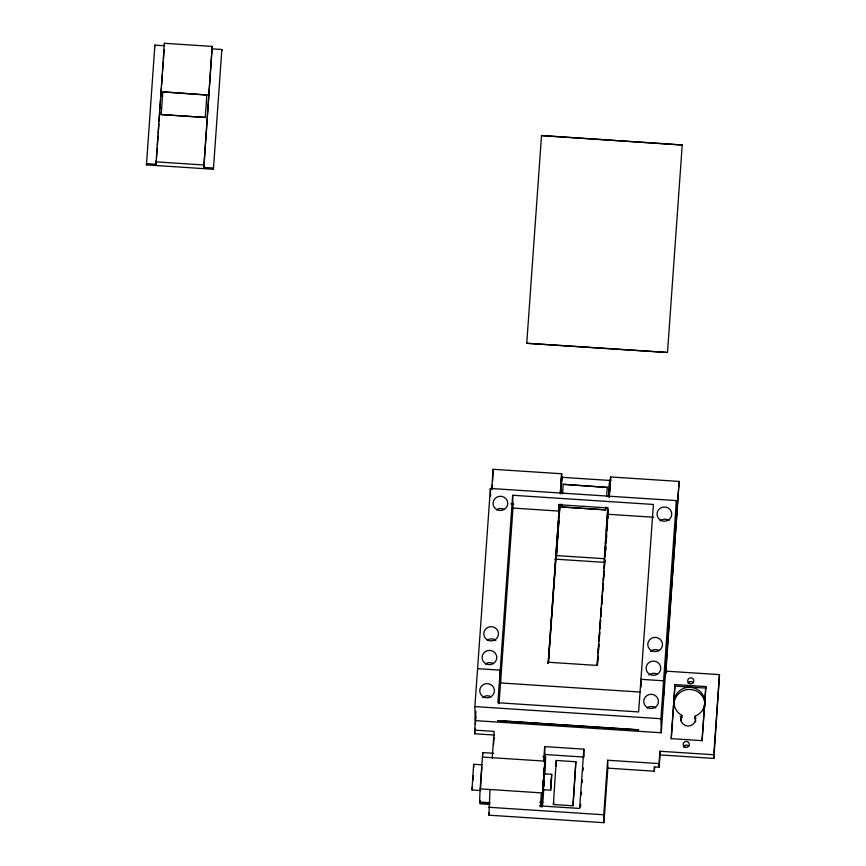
<?xml version="1.0" encoding="UTF-8"?>
<svg xmlns="http://www.w3.org/2000/svg" width="866" height="866" viewBox="0 0 866 866"><rect width="100%" height="100%" fill="white"/><g stroke="black" fill="none" stroke-linecap="round" stroke-linejoin="round"><path stroke-width="1.3" d="M544.368 774.55L544.346 773.836L543.285 789.705L550.646 790.203L551.209 784.228M480.533 788.785L481.085 778.047M473.659 767.547L473.67 764.288L471.981 789.965L480.576 790.55M556.232 766.388L556.286 760.467L575.868 761.744L573 805.791L553.374 804.514L556.253 760.467M551.263 781.468L551.317 779.822L551.133 781.857M551.404 781.262L551.696 774.312L544.335 773.814M473.237 775.535L472.912 780.342M544.065 780.775L543.718 785.798M551.101 782.312L551.068 784.217M551.014 781.706L550.646 790.203M481.16 776.813L481.897 767.363M551.112 782.085L551.696 774.312M146.462 164.886L154.873 45.119L164.432 45.736L164.378 43.3L212.213 46.418L203.835 167.419L213.404 168.047L213.426 169.26L146.462 164.886L146.43 163.674L155.999 164.291L156.281 160.253M155.999 164.291L164.378 43.3M156.475 157.558L157.147 148.129M157.341 145.434L158.013 136.005M158.207 133.31L158.879 123.881M159.063 121.186L159.734 111.757M159.929 109.062L160.6 99.633M160.795 96.938L161.466 87.498M161.65 84.814L162.418 74.032M162.613 71.337L163.284 61.908M163.479 59.213L164.15 49.784M206.855 94.751L205.264 117.43L161.206 114.561L162.797 91.872L206.855 95L162.797 91.872M203.835 167.419L212.213 46.418M213.426 169.26L221.837 49.492L212.267 48.864M609.155 497.138L610.595 476.95L679.128 481.431L661.245 732.766L475.218 720.62L474.882 706.591L490.405 488.456L676.422 500.591L676.768 514.62M494.215 735.05L474.633 733.773L475.889 711.322M491.671 489.463L493.111 469.285L561.644 473.756L561.19 481.702M474.633 733.773L475.023 728.403M475.304 724.377L475.878 716.323M492.05 489.084L492.332 485.057M492.624 481.02L493.111 469.285M480.165 800.433A25.146 0.574 -86.3 0 1 480.154 788.872L482.416 757.068A25.146 0.574 -86.3 0 1 483.141 753.723M607.845 768.164L654.35 771.195L654.241 766.93L659.134 767.254L659.048 763.585L607.651 760.24L607.845 768.164L603.959 822.7L488.922 815.187L489.961 789.954M492.234 758.01L494.129 731.391L474.546 730.103M493.544 744.533L494.053 737.421M488.922 815.187L489.106 812.535M512.661 495.265L497.896 702.737L638.643 711.928L653.408 504.456L512.661 495.265L512.975 508.071L499.043 703.809M682.246 144.763L667.491 352.473L526.745 343.293L541.51 135.572L682.256 145.001L541.51 135.572M559.436 504.705L548.146 663.443L548.113 662.23L597.064 665.424L608.235 510.15M560.302 492.592L561.644 473.756M548.265 663.324L555.831 557.044M556.026 554.348L556.697 544.93M556.881 542.246L557.552 532.828M557.747 530.133L558.418 520.715M558.613 518.03L559.566 504.575M560.334 493.815L560.908 485.739M548.394 663.194L556.08 556.795M556.567 550.062L556.946 544.682M557.423 537.959L557.812 532.579M558.289 525.846L558.667 520.466M559.144 513.744L559.815 504.326M560.876 489.528L561.038 485.62M561.417 480.24L561.698 476.203L561.731 477.415M556.329 558.126L559.912 504.304M560.681 493.512L561.839 477.318L609.675 480.435L608.776 496.489M556.297 556.903L557.293 544.638M557.358 542.062L558.148 532.493M558.224 529.927L559.014 520.347M559.079 517.781L559.847 506.989M560.811 493.501L561.872 478.66M605.864 506.978L605.68 509.868L561.623 506.989L561.807 504.109M562.564 493.793L563.214 484.31L607.272 487.428L563.214 484.31M540.471 805.878L541.326 793.754M543.631 761.42L544.682 746.6L583.846 749.155L584.041 757.079L544.876 754.524L544.682 746.6M541.142 807.069L542.192 792.249M542.668 785.516L543.058 780.125M543.437 774.734L543.924 768.001M544.303 762.61L544.876 754.524M543.751 789.153L542.798 802.403A25.146 0.574 -86.3 0 1 542.257 806.722A25.146 0.574 -86.3 0 1 542.571 792.953L544.833 761.138L482.416 757.068M543.935 786.501L544.313 781.197M544.779 774.572L545.071 770.588A25.146 0.574 -86.3 0 0 544.833 761.138M583.846 749.155L579.625 808.433L539.486 805.9M580.491 806.928L580.685 804.233M581.357 794.804L581.551 792.109M582.223 782.68L582.407 779.985M583.078 770.556L583.273 767.861M606.622 496.673L607.272 487.19M604.165 561.244L607.748 507.422M608.517 496.629L609.675 480.435M604.544 555.853L605.226 546.414M605.41 543.707L606.081 534.268M606.276 531.572L606.947 522.122M607.142 519.427L607.813 509.987M597.313 665.175L597.984 655.757M598.179 653.061L598.85 643.644M599.045 640.959L599.716 631.541M599.9 628.846L600.571 619.428M600.766 616.744L601.437 607.326M601.632 604.63L602.292 595.213M602.487 592.528L603.158 583.11M603.353 580.415L604.024 570.997M604.208 568.312L604.782 560.237M605.074 556.199L605.745 546.782M606.027 542.755L606.601 534.679M606.893 530.641L607.467 522.566M607.759 518.528L608.333 510.464M609.285 497.008L610.595 476.95M597.443 665.045L598.016 656.98M598.309 652.942L598.882 644.867M599.164 640.829L599.737 632.765M600.03 628.727L600.603 620.651M600.885 616.614L601.469 608.549M601.751 604.511L602.325 596.436M602.617 592.398L603.191 584.333M603.472 580.296L604.046 572.22M604.338 568.183L604.912 560.118M605.583 550.7L605.778 548.005M606.449 538.587L606.633 535.902M607.304 526.485L607.499 523.789M608.17 514.372L608.354 511.687M609.891 490.156L610.086 487.471M610.368 483.434L610.66 479.396L610.682 480.619M603.959 822.7L603.764 814.765L607.651 760.24M654.35 771.195L654.631 767.244M661.245 732.766L660.899 718.737L676.422 500.591M659.048 763.585L659.924 751.244L713.779 754.751L713.865 758.421L660.022 754.903L659.924 751.244M659.134 767.254L660.022 754.903M665.813 673.434L679.128 481.431M675.004 684.573L671.15 738.633L701.99 740.647L705.844 686.586L675.004 684.573L671.291 738.817M702.131 740.831L705.844 686.586M713.779 754.751L719.484 674.636L665.629 671.118L665.694 673.553M713.865 758.421L719.484 674.636M472.414 786.631L472.002 789.987M553.775 802.208L553.417 804.514M575.868 761.744L573 805.791M155.934 161.855L203.77 164.973M510.908 503.796L513.592 503.969M512.975 508.071L558.873 511.07L558.722 504.726L607.672 507.92L607.824 514.263L653.722 517.262M556.264 555.561L604.1 558.689M554.825 559.122L604.381 562.359M477.577 668.66L500.223 670.132L500.537 682.938L639.931 692.042M675.036 686.099L705.877 688.113M474.882 706.591L660.899 718.737M483.044 752.597L493.663 753.29M542.798 756.505L545.461 756.678M473.67 764.288L482.232 764.851M480.154 788.872L542.571 792.953M539.67 802.197L542.798 802.403M479.677 802.003L490.08 802.685M488.651 803.139L480.089 802.576L480.11 803.8L489.907 804.438M488.727 807.264L603.764 814.765M680.893 720.923A7.361 7.134 -1.4 0 1 681.867 717.481L681.813 715.348A15.458 14.971 -1.4 0 1 677.97 692.205A15.458 14.971 -1.4 0 1 702.12 693.774A15.458 14.971 -1.4 0 1 695.03 716.204L695.084 718.347A7.361 7.134 -1.4 0 1 695.55 721.876M667.491 352.473L526.745 343.293M673.954 701.276L674.008 703.409M663.941 694.824L663.605 680.795L640.959 679.323L641.143 687.009M605.68 509.868L561.623 506.989M561.839 477.318L561.893 479.883M559.252 505.733L559.284 506.956M490.405 488.456L490.589 496.11M221.837 49.492L221.869 50.704M205.264 117.43L161.206 114.561M154.873 45.119L154.895 46.331M648.894 675.058A7.361 7.134 -1.4 0 1 657.554 674.322M485.501 663.897A7.361 7.134 -1.4 0 1 493.555 663.616M659.86 520.931A7.361 7.134 -1.4 0 1 669.137 520.607M650.582 651.34A7.361 7.134 -1.4 0 1 659.243 650.615M496.467 509.771A7.361 7.134 -1.4 0 1 504.521 509.5M487.19 640.18A7.361 7.134 -1.4 0 1 495.861 640.32M647.129 707.793A7.361 7.134 -1.4 0 1 655.811 707.923M482.535 697.541A7.361 7.134 -1.4 0 1 491.195 696.816M688.08 683.22A3.063 2.966 -1.4 0 1 693.352 682.787M695.03 716.204A7.361 7.134 -1.4 0 1 687.691 725.989A7.361 7.134 -1.4 0 1 681.813 715.348M674.311 707.522A15.458 14.971 -1.4 0 1 690.332 689.466A15.458 14.971 -1.4 0 1 704.08 709.167M695.993 717.957A15.458 14.971 -1.4 0 1 695.084 718.347M681.867 717.481A15.458 14.971 -1.4 0 1 680.102 716.366M683.447 747.033A3.063 2.966 -1.4 0 1 688.838 746.33M638.567 729.822L497.831 720.642L638.567 729.822M649.89 674.473A7.361 7.134 -1.4 0 0 660.79 668.065A7.361 7.134 -1.4 0 0 649.619 662.133A7.361 7.134 -1.4 0 0 649.89 674.473M485.891 663.778A7.361 7.134 -1.4 0 0 496.792 657.359A7.361 7.134 -1.4 0 0 485.62 651.427A7.361 7.134 -1.4 0 0 485.891 663.778M660.855 520.358A7.361 7.134 -1.4 0 0 671.756 513.939A7.361 7.134 -1.4 0 0 660.585 508.006A7.361 7.134 -1.4 0 0 660.855 520.358M651.568 650.767A7.361 7.134 -1.4 0 0 662.479 644.347A7.361 7.134 -1.4 0 0 651.308 638.415A7.361 7.134 -1.4 0 0 651.568 650.767M496.857 509.652A7.361 7.134 -1.4 0 0 507.768 503.233A7.361 7.134 -1.4 0 0 496.586 497.3A7.361 7.134 -1.4 0 0 496.857 509.652M487.58 640.061A7.361 7.134 -1.4 0 0 498.48 633.641A7.361 7.134 -1.4 0 0 487.309 627.72A7.361 7.134 -1.4 0 0 487.58 640.061M647.519 707.674A7.361 7.134 -1.4 0 0 658.431 701.254A7.361 7.134 -1.4 0 0 647.248 695.322A7.361 7.134 -1.4 0 0 647.519 707.674M483.531 696.968A7.361 7.134 -1.4 0 0 494.432 690.548A7.361 7.134 -1.4 0 0 483.26 684.627A7.361 7.134 -1.4 0 0 483.531 696.968M689.282 683.447A3.063 2.966 -1.4 0 0 693.828 680.773A3.063 2.966 -1.4 0 0 689.174 678.295A3.063 2.966 -1.4 0 0 689.282 683.447M684.757 746.99A3.063 2.966 -1.4 0 0 689.304 744.316A3.063 2.966 -1.4 0 0 684.649 741.848A3.063 2.966 -1.4 0 0 684.757 746.99"/></g></svg>
